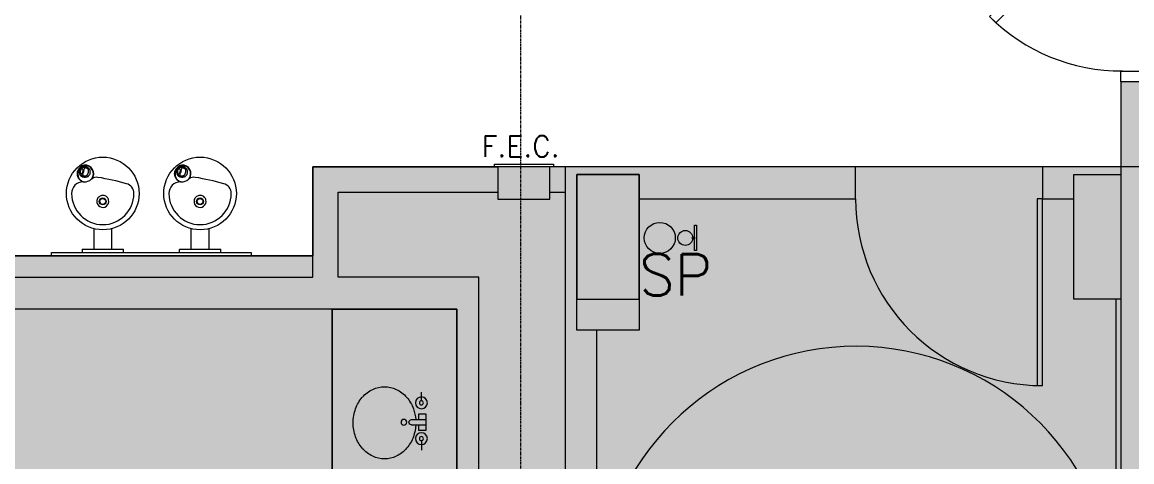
# Model space of a CAD drawing. Header units: inches. Extents: x 29752 to 31446, y 4278 to 5722.
# Drawn here: x 30460.2 to 30674.1, y 4976.4 to 5061.1 of the extents above; entities that cross this region are included whole.
import ezdxf

# ---------------------------------------------------------------- set-up
doc = ezdxf.new("R2010")
doc.units = ezdxf.units.IN
doc.header["$MEASUREMENT"] = 0
doc.linetypes.add('Grid Line 1_2_', pattern=[0.875, 0.5, -0.125, 0.125, -0.125])
doc.linetypes.add('IMPORT-HIDDEN2 _3_', pattern=[0])
for name, color, linetype, lineweight in [('1900 Duke Street_2nd Flr_LINKED_dwg', 8, 'Continuous', 9), ('A-DETL-GENF', 92, 'Continuous', 9), ('A-DETL-THIN', 151, 'Continuous', 9), ('A-DOOR', 31, 'Continuous', 13), ('A-DOOR-FRAM', 31, 'Continuous', 20), ('A-WALL-PATT', 111, 'Continuous', 13), ('AD-MILLWORK', 7, 'IMPORT-HIDDEN2 _3_', 9), ('AE-COLUMN', 7, 'Continuous', 9), ('AE-DOORS', 7, 'Continuous', 9), ('AE-FIXTURE', 7, 'Continuous', 9), ('AE-RCP-BULKHEAD', 7, 'Continuous', 9), ('AE-STAIRS', 7, 'Continuous', 9), ('AE-WALLS-PATT', 7, 'Continuous', 9), ('AE-WALLS-TENANT', 7, 'Continuous', 9), ('AN-FIXTURE', 7, 'Continuous', 9), ('AN-MILLWORK', 7, 'Continuous', 9), ('I-WALL', 2, 'Continuous', 13), ('S-GRID', 1, 'Continuous', 9)]:
    doc.layers.add(name, color=color, linetype=linetype, lineweight=lineweight)
doc.styles.add('ROMANS_1', font='romans__.ttf', dxfattribs={"height": 4})
doc.styles.add('romans_2', font='romans__.ttf', dxfattribs={"height": 8})

# ---------------------------------------------------------------- blocks, each defined once
blk = doc.blocks.new('1900 Duke Street_2nd Flr_LINKED_dwg_X-CORE$0$DRMX-6424985-FIRST FLOOR POWER _ SIGNAL')
at = {"layer": 'AE-DOORS', "flags": 128}
blk.add_lwpolyline([(1558.31, 648.31), (1557.31, 648.31), (1557.31, 612.31), (1558.31, 612.31)], close=True, dxfattribs=at)
blk = doc.blocks.new('1900 Duke Street_2nd Flr_LINKED_dwg_X-CORE$0$FEC-6424988-FIRST FLOOR POWER _ SIGNAL')
at = {"layer": 'AE-FIXTURE', "flags": 128}
for points in [[(-5, 0), (5, 0), (5, 6.25), (-5, 6.25)], [(5.68, -0.5), (-5.68, -0.5), (-5.68, 0), (5.68, 0)]]:
    blk.add_lwpolyline(points, close=True, dxfattribs=at)
blk = doc.blocks.new('1900 Duke Street_2nd Flr_LINKED_dwg_P-SINK-RR-6424994-FIRST FLOOR POWER _ SIGNAL')
at = {"layer": 'AN-FIXTURE'}
for p, q in [((-4.13, 2.33), (-5.81, 2.33)), ((-0.5, 4.24), (-0.5, 1.5)), ((0.5, 4.24), (0.5, 1.5)), ((3.54, 2.33), (5.41, 2.33))]:
    blk.add_line(p, q, dxfattribs=at)
at = {"layer": 'AN-FIXTURE', "flags": 128}
blk.add_lwpolyline([(-0.5, 2.8), (-1.59, 2.8), (-1.59, 1.5), (1.59, 1.5), (1.59, 2.8), (0.5, 2.8)], dxfattribs=at)
at = {"layer": 'AN-FIXTURE'}
for centre, radius in [((0, 5.71), 0.55), ((-3.74, 2.33), 1.14), ((-3.74, 2.33), 0.394), ((3.15, 2.33), 1.14), ((3.15, 2.33), 0.394)]:
    blk.add_circle(centre, radius, dxfattribs=at)
for centre, radius, start, end in [((-0.24, 8.46), 6.97, 109.7946, 130.9878), ((0.1, 7.51), 7.98, 90, 109.7946), ((0.1, 7.51), 7.98, 70.2054, 90), ((0.44, 8.46), 6.97, 49.0122, 70.2054), ((-0.76, 9.06), 6.17, 130.9878, 154.5127), ((0.97, 9.06), 6.17, 25.4873, 49.0122), ((-1.58, 9.45), 5.27, 154.5127, 180), ((1.78, 9.45), 5.27, 360, 25.4873), ((-1.58, 9.45), 5.27, 180, 205.4873), ((1.78, 9.45), 5.27, 334.5127, 0), ((-0.76, 9.84), 6.17, 205.4873, 229.0122), ((0.97, 9.84), 6.17, 310.9878, 334.5127), ((-0.24, 10.44), 6.97, 229.0122, 250.2054), ((0, 4.24), 0.5, 360, 180), ((0.44, 10.44), 6.97, 289.7946, 310.9878), ((0.1, 11.39), 7.98, 250.2054, 265.6641), ((0.17, 11.15), 7.73, 272.4449, 289.9242)]:
    blk.add_arc(centre, radius, start, end, dxfattribs=at)
blk = doc.blocks.new('1900 Duke Street_2nd Flr_LINKED_dwg_P-WATERCOOLER-ROUND-DBL-6424996-FIRST FLOOR POWER _ SIGNAL')
at = {"layer": 'AN-FIXTURE'}
for p, q in [((-12.94, 17.46), (-12.91, 17.47)), ((-12.9, 17.39), (-12.92, 17.38)), ((5.81, 17.46), (5.84, 17.47)), ((5.85, 17.39), (5.83, 17.38)), ((-14.19, 16.4), (-14.18, 16.43)), ((-14.11, 16.39), (-14.12, 16.37)), ((-13.71, 16.35), (-13.7, 16.4)), ((-13.63, 15.75), (-13.66, 15.82)), ((-13.53, 16.71), (-13.46, 16.78)), ((-13.17, 15.31), (-13.17, 15.31)), ((-12.73, 17.05), (-12.76, 17.04)), ((-12.72, 17.04), (-12.72, 17.04)), ((-12.08, 16.78), (-12.05, 16.76)), ((4.56, 16.4), (4.57, 16.43)), ((4.64, 16.39), (4.63, 16.37)), ((5.04, 16.35), (5.05, 16.4)), ((5.12, 15.75), (5.09, 15.82)), ((5.22, 16.71), (5.29, 16.78)), ((5.58, 15.31), (5.58, 15.31)), ((6.02, 17.05), (5.99, 17.04)), ((6.03, 17.04), (6.03, 17.04)), ((6.67, 16.78), (6.7, 16.76)), ((-11.13, 5.22), (-11.13, 1.25)), ((-7.63, 1.25), (-7.63, 5.22)), ((7.62, 5.22), (7.62, 1.25)), ((11.12, 1.25), (11.12, 5.22)), ((-13.38, 1.2), (-13.38, 0.63)), ((-13.32, 1.25), (-5.43, 1.25)), ((-5.38, 0.63), (-5.38, 1.2)), ((5.37, 1.2), (5.37, 0.63)), ((5.43, 1.25), (13.32, 1.25)), ((13.37, 0.63), (13.37, 1.2))]:
    blk.add_line(p, q, dxfattribs=at)
at = {"layer": 'AN-FIXTURE', "flags": 128}
for points in [[(-13.61, 15.74), (-13.54, 15.79), (-13.54, 15.79)], [(-13.26, 16.66), (-13.3, 16.71), (-13.35, 16.77), (-13.4, 16.8)], [(-13.26, 16.06), (-13.31, 15.99), (-13.31, 15.98), (-13.33, 15.96)], [(-13.16, 16.43), (-13.16, 16.43), (-13.17, 16.47), (-13.18, 16.5)], [(-12.93, 15.33), (-12.93, 15.33), (-13.09, 15.34)], [(-12.83, 15.25), (-12.74, 15.24), (-12.67, 15.24), (-12.56, 15.23)], [(-12.51, 15.23), (-12.65, 15.24), (-12.77, 15.25), (-12.78, 15.25), (-12.79, 15.25)], [(-12.66, 16.97), (-12.52, 16.91), (-12.52, 16.91)], [(-12.66, 15.35), (-12.66, 15.35), (-12.66, 15.35)], [(-12.14, 16.81), (-12.25, 16.86), (-12.39, 16.92), (-12.34, 16.9), (-12.36, 16.9)], [(-12.34, 16.9), (-12.34, 16.89), (-12.22, 16.84), (-12.1, 16.79), (-12.14, 16.81)], [(5.14, 15.74), (5.21, 15.79), (5.21, 15.79)], [(5.49, 16.66), (5.45, 16.71), (5.4, 16.77), (5.35, 16.8)], [(5.49, 16.06), (5.44, 15.99), (5.44, 15.98), (5.42, 15.96)], [(5.59, 16.43), (5.59, 16.43), (5.58, 16.47), (5.57, 16.5)], [(5.82, 15.33), (5.82, 15.33), (5.66, 15.34)], [(5.92, 15.25), (6.01, 15.24), (6.08, 15.24), (6.19, 15.23)], [(6.24, 15.23), (6.1, 15.24), (5.98, 15.25), (5.97, 15.25), (5.96, 15.25)], [(6.09, 16.97), (6.23, 16.91), (6.23, 16.91)], [(6.09, 15.35), (6.09, 15.35), (6.09, 15.35)], [(6.61, 16.81), (6.5, 16.86), (6.36, 16.92), (6.41, 16.9), (6.39, 16.9)], [(6.41, 16.9), (6.41, 16.89), (6.53, 16.84), (6.65, 16.79), (6.61, 16.81)]]:
    blk.add_lwpolyline(points, dxfattribs=at)
blk.add_lwpolyline([(19.25, 0), (-19.25, 0), (-19.25, 0.63), (19.25, 0.63)], close=True, dxfattribs=at)
at = {"layer": 'AN-FIXTURE'}
for centre, radius in [((-9.38, 12), 7), ((9.37, 12), 7), ((-9.38, 10.47), 0.671), ((-9.38, 10.47), 0.563), ((9.37, 10.47), 0.671), ((9.37, 10.47), 0.563)]:
    blk.add_circle(centre, radius, dxfattribs=at)
for centre, radius, start, end in [((-12.39, 15.53), 2.01, 106.0778, 153.5139), ((-12.25, 15.38), 2.11, 108.3939, 151.524), ((-12.89, 16.17), 1.01, 92.2889, 169.7032), ((-12.93, 17.21), 0.024, 269.7411, 277.1973), ((-12.88, 16.16), 1.03, 36.3069, 92.7302), ((-12.77, 15.83), 1.64, 323.5618, 95.0513), ((-12.77, 15.81), 1.58, 323.9376, 94.9556), ((6.36, 15.53), 2.01, 106.0778, 153.5139), ((6.5, 15.38), 2.11, 108.3939, 151.524), ((5.86, 16.17), 1.01, 92.2889, 169.7032), ((5.82, 17.21), 0.024, 269.7411, 277.1973), ((5.87, 16.16), 1.03, 36.3069, 92.7302), ((5.98, 15.83), 1.64, 323.5618, 95.0513), ((5.98, 15.81), 1.58, 323.9376, 94.9556), ((-12.88, 16.16), 1.03, 169.2554, 295.5702), ((-12.88, 16.16), 0.854, 167.0571, 190.9894), ((-12.88, 16.16), 0.857, 190.9845, 203.3506), ((-12.88, 16.16), 0.855, 139.5551, 163.4792), ((-12.88, 16.15), 0.855, 208.3409, 233.5032), ((-14.4, 17.05), 1.52, 304.6876, 314.6189), ((-12.88, 16.16), 0.856, 112.4462, 133.5488), ((-12.88, 16.16), 0.857, 233.5284, 246.7753), ((-13.35, 15.51), 0.0589, 233.7146, 258.3573), ((-13.72, 16.34), 0.565, 16.9215, 35.0828), ((-13.72, 16.38), 0.558, 325.0646, 5.4732), ((-13.12, 15.82), 0.139, 127.1882, 185.7949), ((-11.53, 15.76), 1.73, 178.46, 194.6528), ((-12.88, 16.16), 0.857, 83.8949, 112.4186), ((-13.57, 16.34), 0.545, 311.6172, 14.7683), ((-12.71, 17.16), 1.92, 255.8667, 266.1716), ((-12.71, 16.56), 0.337, 165.2317, 194.7683), ((-11.5, 15.83), 1.74, 135.8705, 151.825), ((-12.69, 16.71), 0.289, 116.6682, 117.2477), ((-13.27, 15.06), 2.06, 64.7767, 74.3997), ((-13.02, 15.51), 1.54, 69.4564, 74.9461), ((-13.02, 15.51), 1.54, 64.6565, 69.4564), ((-10.58, 13.63), 1.5, 80.2344, 125.3799), ((-20.3, -42.87), 58.83, 74.737, 80.2344), ((5.87, 16.16), 1.03, 169.2554, 295.5702), ((5.87, 16.16), 0.854, 167.0571, 190.9894), ((5.87, 16.16), 0.857, 190.9845, 203.3506), ((5.87, 16.16), 0.855, 139.5551, 163.4792), ((5.87, 16.15), 0.855, 208.3409, 233.5032), ((4.35, 17.05), 1.52, 304.6876, 314.6189), ((5.87, 16.16), 0.856, 112.4462, 133.5488), ((5.87, 16.16), 0.857, 233.5284, 246.7753), ((5.4, 15.51), 0.0589, 233.7146, 258.3573), ((5.03, 16.34), 0.565, 16.9215, 35.0828), ((5.03, 16.38), 0.558, 325.0646, 5.4732), ((5.63, 15.82), 0.139, 127.1882, 185.7949), ((7.22, 15.76), 1.73, 178.46, 194.6528), ((5.87, 16.16), 0.857, 83.8949, 112.4186), ((5.18, 16.34), 0.545, 311.6172, 14.7683), ((6.04, 17.16), 1.92, 255.8667, 266.1716), ((6.04, 16.56), 0.337, 165.2317, 194.7683), ((7.25, 15.83), 1.74, 135.8705, 151.825), ((6.06, 16.71), 0.289, 116.6682, 117.2477), ((5.48, 15.06), 2.06, 64.7767, 74.3997), ((5.73, 15.51), 1.54, 69.4564, 74.9461), ((5.73, 15.51), 1.54, 64.6565, 69.4564), ((8.17, 13.63), 1.5, 80.2344, 125.3799), ((-1.55, -42.87), 58.83, 74.737, 80.2344), ((-13.13, 12), 2.25, 91.2948, 180), ((-12.96, 14.58), 0.34, 244.0026, 264.8983), ((-12.88, 16.16), 1.91, 266.5577, 312.285), ((-11.9, 15.08), 0.464, 312.8677, 334.1916), ((-5.33, 12), 1.96, 360, 74.737), ((5.62, 12), 2.25, 91.2948, 180), ((5.79, 14.58), 0.34, 244.0026, 264.8983), ((5.87, 16.16), 1.91, 266.5577, 312.285), ((6.85, 15.08), 0.464, 312.8677, 334.1916), ((13.42, 12), 1.96, 360, 74.737), ((-9.38, 12), 6, 180, 360), ((-9.38, 10.47), 1.16, 172.1436, 14.079), ((-9.38, 10.47), 1.16, 132.8325, 172.1436), ((-9.38, 10.47), 1.16, 116.4699, 132.8325), ((-9.38, 10.47), 1.16, 101.8715, 116.4699), ((-9.38, 10.47), 1.16, 90, 101.8715), ((-9.37, 10.47), 1.16, 41.3846, 90.0414), ((-9.38, 10.47), 1.16, 14.079, 41.4042), ((9.37, 12), 6, 180, 360), ((9.37, 10.47), 1.16, 172.1436, 14.079), ((9.37, 10.47), 1.16, 132.8325, 172.1436), ((9.37, 10.47), 1.16, 116.4699, 132.8325), ((9.37, 10.47), 1.16, 101.8715, 116.4699), ((9.37, 10.47), 1.16, 90, 101.8715), ((9.38, 10.47), 1.16, 41.3846, 90.0414), ((9.37, 10.47), 1.16, 14.079, 41.4042), ((-13.32, 1.2), 0.0515, 90, 180), ((-5.43, 1.2), 0.0515, 0, 90), ((5.43, 1.2), 0.0515, 90, 180), ((13.32, 1.2), 0.0515, 0, 90)]:
    blk.add_arc(centre, radius, start, end, dxfattribs=at)
for centre in [(-12.69, 16.13), (6.06, 16.13)]:
    blk.add_ellipse(centre, major_axis=(-1.02, 0.21), ratio=0.821074, start_param=6.207806, end_param=6.269799, dxfattribs=at)
for points, degree in [([(-12.92, 17.18), (-12.92, 17.18), (-12.93, 17.18)], 2), ([(5.83, 17.18), (5.83, 17.18), (5.82, 17.18)], 2), ([(-13.89, 16.35), (-13.89, 16.35), (-13.88, 16.35)], 2), ([(-13.21, 15.33), (-13.21, 15.32), (-13.2, 15.32), (-13.18, 15.31)], 3), ([(-12.05, 16.76), (-12.06, 16.77), (-12.08, 16.78), (-12.1, 16.79)], 3), ([(4.86, 16.35), (4.86, 16.35), (4.87, 16.35)], 2), ([(5.54, 15.33), (5.54, 15.32), (5.55, 15.32), (5.57, 15.31)], 3), ([(6.7, 16.76), (6.69, 16.77), (6.67, 16.78), (6.65, 16.79)], 3)]:
    blk.add_open_spline(points, degree=degree, dxfattribs=at)
for points, knots in [([(-13.18, 14.25), (-13.28, 14.27), (-13.39, 14.31), (-13.54, 14.4), (-13.58, 14.43), (-13.67, 14.49), (-13.72, 14.53), (-13.84, 14.64), (-13.91, 14.72), (-14.03, 14.91), (-14.08, 15), (-14.17, 15.2), (-14.21, 15.31), (-14.26, 15.52), (-14.27, 15.63), (-14.28, 15.85), (-14.28, 15.96), (-14.25, 16.18), (-14.23, 16.29), (-14.19, 16.4)], [0, 0, 0, 0, 0.125, 0.125, 0.1875, 0.1875, 0.25, 0.25, 0.375, 0.375, 0.5, 0.5, 0.625, 0.625, 0.75, 0.75, 0.875, 0.875, 1, 1, 1, 1]), ([(-14.12, 16.37), (-14.15, 16.27), (-14.18, 16.16), (-14.21, 15.95), (-14.21, 15.84), (-14.2, 15.62), (-14.18, 15.51), (-14.13, 15.3), (-14.1, 15.2), (-14.01, 15), (-13.96, 14.9), (-13.84, 14.73), (-13.77, 14.64), (-13.65, 14.53), (-13.61, 14.5), (-13.52, 14.44), (-13.47, 14.41), (-13.32, 14.33), (-13.22, 14.3), (-13.11, 14.28)], [0, 0, 0, 0, 0.125, 0.125, 0.25, 0.25, 0.375, 0.375, 0.5, 0.5, 0.625, 0.625, 0.75, 0.75, 0.8125, 0.8125, 0.875, 0.875, 1, 1, 1, 1]), ([(-13.88, 16.35), (-13.88, 16.35), (-13.88, 16.35), (-13.88, 16.35), (-13.88, 16.35), (-13.88, 16.35), (-13.88, 16.35), (-13.88, 16.35), (-13.88, 16.35), (-13.88, 16.35), (-13.88, 16.35), (-13.88, 16.35), (-13.88, 16.35), (-13.88, 16.35), (-13.88, 16.35), (-13.88, 16.35), (-13.88, 16.35), (-13.88, 16.35), (-13.88, 16.35), (-13.88, 16.35), (-13.88, 16.35), (-13.88, 16.35), (-13.88, 16.35), (-13.88, 16.35), (-13.88, 16.35)], [0, 0, 0, 0, 0.000553, 0.000553, 0.000553, 0.001263, 0.001263, 0.001263, 0.00253, 0.00253, 0.00253, 0.006782, 0.006782, 0.006782, 0.026933, 0.026933, 0.026933, 0.106955, 0.106955, 0.106955, 0.426593, 0.426593, 0.426593, 1, 1, 1, 1]), ([(-13.63, 15.75), (-13.63, 15.75), (-13.63, 15.74), (-13.62, 15.74), (-13.62, 15.74), (-13.61, 15.74), (-13.61, 15.75), (-13.59, 15.73)], [0, 0, 0, 0, 0.25, 0.25, 0.5, 0.5, 1, 1, 1, 1]), ([(-13.4, 16.8), (-13.41, 16.8), (-13.42, 16.8), (-13.44, 16.8), (-13.45, 16.79), (-13.46, 16.78)], [0, 0, 0, 0, 0.5, 0.5, 1, 1, 1, 1]), ([(-13.36, 15.46), (-13.35, 15.45), (-13.32, 15.43), (-13.28, 15.4), (-13.25, 15.38), (-13.22, 15.37), (-13.21, 15.37)], [0, 0, 0, 0, 0.0757298, 0.157475, 0.2452373, 0.2933848, 0.2933848, 0.2933848, 0.2933848]), ([(-13.09, 15.34), (-13.09, 15.34), (-13.1, 15.34), (-13.11, 15.34), (-13.11, 15.34), (-13.12, 15.34), (-13.13, 15.34), (-13.15, 15.34), (-13.17, 15.34), (-13.18, 15.34), (-13.2, 15.34), (-13.2, 15.34), (-13.21, 15.34), (-13.21, 15.34)], [0, 0, 0, 0, 0.026427, 0.0528542, 0.0792814, 0.1057088, 0.1321362, 0.2171237, 0.3021129, 0.4045725, 0.5070322, 0.6096498, 0.6412579, 0.6412579, 0.6412579, 0.6412579]), ([(-13.21, 15.34), (-13.21, 15.34), (-13.21, 15.33), (-13.21, 15.33), (-13.21, 15.33)], [0.6412579, 0.6412579, 0.6412579, 0.6412579, 0.7122672, 0.7829081, 0.7829081, 0.7829081, 0.7829081]), ([(-12.66, 15.35), (-12.69, 15.34), (-12.76, 15.33), (-12.85, 15.32), (-12.9, 15.32), (-12.93, 15.33)], [0, 0, 0, 0, 0.328714, 0.67548, 1, 1, 1, 1]), ([(-12.76, 17.04), (-12.76, 17.04), (-12.76, 17.04), (-12.76, 17.03), (-12.76, 17.03)], [0.2500143, 0.2500143, 0.2500143, 0.2500143, 0.3089163, 0.3551032, 0.3551032, 0.3551032, 0.3551032]), ([(-12.76, 17.03), (-12.76, 17.03), (-12.76, 17.03), (-12.75, 17.02), (-12.74, 17.01), (-12.72, 17), (-12.7, 16.99), (-12.69, 16.99), (-12.67, 16.98), (-12.66, 16.98), (-12.66, 16.97)], [0.3551032, 0.3551032, 0.3551032, 0.3551032, 0.4145975, 0.5202794, 0.6305843, 0.7408885, 0.8256243, 0.910358, 0.9551791, 1, 1, 1, 1]), ([(-12.72, 17.04), (-12.71, 17.04), (-12.69, 17.03), (-12.66, 17.02), (-12.64, 17.01), (-12.62, 17), (-12.62, 17)], [0, 0, 0, 0, 0.208484, 0.574602, 0.94072, 1, 1, 1, 1]), ([(-12.23, 15.99), (-12.23, 15.99), (-12.23, 15.98), (-12.23, 15.98), (-12.23, 15.98), (-12.23, 15.98), (-12.23, 15.97), (-12.23, 15.97), (-12.23, 15.97), (-12.23, 15.96), (-12.24, 15.96), (-12.24, 15.95), (-12.24, 15.95), (-12.24, 15.94), (-12.24, 15.94), (-12.24, 15.93), (-12.25, 15.92), (-12.25, 15.92), (-12.25, 15.91), (-12.25, 15.9), (-12.26, 15.89), (-12.26, 15.88), (-12.26, 15.87), (-12.27, 15.85), (-12.27, 15.84), (-12.28, 15.82), (-12.29, 15.81), (-12.29, 15.79), (-12.3, 15.77), (-12.31, 15.75), (-12.32, 15.73), (-12.33, 15.71), (-12.34, 15.68), (-12.35, 15.66), (-12.37, 15.63), (-12.39, 15.6), (-12.41, 15.57), (-12.43, 15.53), (-12.46, 15.5), (-12.48, 15.47), (-12.51, 15.44), (-12.54, 15.41), (-12.57, 15.39), (-12.59, 15.38), (-12.61, 15.37), (-12.63, 15.36), (-12.65, 15.35), (-12.66, 15.35), (-12.66, 15.35)], [0, 0, 0, 0, 0.001169, 0.004149, 0.00718, 0.010284, 0.013467, 0.016783, 0.02036, 0.024325, 0.028731, 0.033582, 0.0389, 0.044731, 0.051123, 0.058125, 0.06577, 0.074086, 0.083145, 0.093045, 0.103897, 0.115798, 0.12879, 0.142915, 0.15827, 0.175004, 0.193237, 0.213083, 0.234681, 0.25828, 0.283612, 0.310864, 0.340624, 0.373472, 0.409908, 0.450021, 0.494296, 0.543166, 0.597593, 0.654931, 0.712459, 0.768356, 0.820454, 0.86674, 0.907709, 0.944259, 0.977305, 1, 1, 1, 1]), ([(-12.52, 16.91), (-12.49, 16.9), (-12.44, 16.87), (-12.37, 16.82), (-12.32, 16.78), (-12.3, 16.75)], [0, 0, 0, 0, 0.326337, 0.672224, 1, 1, 1, 1]), ([(-12.51, 15.23), (-12.49, 15.22), (-12.46, 15.22), (-12.42, 15.23), (-12.37, 15.24), (-12.32, 15.25), (-12.27, 15.27), (-12.19, 15.31), (-12.1, 15.38), (-11.98, 15.51), (-11.87, 15.69), (-11.8, 15.93), (-11.77, 16.16), (-11.79, 16.35), (-11.83, 16.49), (-11.88, 16.58), (-11.92, 16.65), (-11.97, 16.7), (-12.01, 16.73), (-12.04, 16.75), (-12.05, 16.76)], [0, 0, 0, 0, 0.0246354, 0.0492773, 0.0739112, 0.0985445, 0.1338218, 0.1690973, 0.2300507, 0.3105693, 0.4101765, 0.526445, 0.6291279, 0.7228716, 0.7903183, 0.8448043, 0.8773793, 0.9099558, 0.9549754, 0.9666441, 0.9666441, 0.9666441, 0.9666441]), ([(-12.29, 16.75), (-12.29, 16.75), (-12.28, 16.74), (-12.27, 16.73), (-12.26, 16.71), (-12.25, 16.7), (-12.23, 16.67), (-12.22, 16.64), (-12.21, 16.61), (-12.2, 16.57), (-12.19, 16.53), (-12.18, 16.48), (-12.18, 16.44), (-12.18, 16.4), (-12.18, 16.37), (-12.18, 16.33), (-12.18, 16.3), (-12.18, 16.28), (-12.18, 16.25), (-12.18, 16.23), (-12.19, 16.2), (-12.19, 16.18), (-12.19, 16.17), (-12.19, 16.15), (-12.2, 16.13), (-12.2, 16.12), (-12.2, 16.11), (-12.2, 16.09), (-12.21, 16.08), (-12.21, 16.07), (-12.21, 16.06), (-12.21, 16.05), (-12.21, 16.05), (-12.22, 16.04), (-12.22, 16.03), (-12.22, 16.03), (-12.22, 16.02), (-12.22, 16.02), (-12.22, 16.01), (-12.22, 16.01), (-12.22, 16), (-12.22, 16), (-12.23, 16), (-12.23, 15.99), (-12.23, 15.99), (-12.23, 15.99), (-12.23, 15.99), (-12.23, 15.99)], [0, 0, 0, 0, 0.021819, 0.054227, 0.090202, 0.130204, 0.174678, 0.223991, 0.278116, 0.335975, 0.396102, 0.454982, 0.506619, 0.552645, 0.593842, 0.630917, 0.664102, 0.694023, 0.721353, 0.746763, 0.770284, 0.791785, 0.811522, 0.829634, 0.846241, 0.861466, 0.875438, 0.888255, 0.899998, 0.91075, 0.9206, 0.929633, 0.937925, 0.945524, 0.952459, 0.958776, 0.96453, 0.969769, 0.974531, 0.978828, 0.982691, 0.986231, 0.989585, 0.992823, 0.995957, 0.999013, 1, 1, 1, 1]), ([(-12.08, 16.78), (-12.1, 16.79), (-12.12, 16.8), (-12.13, 16.81), (-12.14, 16.81)], [0.96609662, 0.96609662, 0.96609662, 0.96609662, 0.99065937, 1, 1, 1, 1]), ([(5.57, 14.25), (5.47, 14.27), (5.36, 14.31), (5.21, 14.4), (5.17, 14.43), (5.08, 14.49), (5.03, 14.53), (4.91, 14.64), (4.84, 14.72), (4.72, 14.91), (4.67, 15), (4.58, 15.2), (4.54, 15.31), (4.49, 15.52), (4.48, 15.63), (4.47, 15.85), (4.47, 15.96), (4.5, 16.18), (4.52, 16.29), (4.56, 16.4)], [0, 0, 0, 0, 0.125, 0.125, 0.1875, 0.1875, 0.25, 0.25, 0.375, 0.375, 0.5, 0.5, 0.625, 0.625, 0.75, 0.75, 0.875, 0.875, 1, 1, 1, 1]), ([(4.63, 16.37), (4.6, 16.27), (4.57, 16.16), (4.54, 15.95), (4.54, 15.84), (4.55, 15.62), (4.57, 15.51), (4.62, 15.3), (4.65, 15.2), (4.74, 15), (4.79, 14.9), (4.91, 14.73), (4.98, 14.64), (5.1, 14.53), (5.14, 14.5), (5.23, 14.44), (5.28, 14.41), (5.43, 14.33), (5.53, 14.3), (5.64, 14.28)], [0, 0, 0, 0, 0.125, 0.125, 0.25, 0.25, 0.375, 0.375, 0.5, 0.5, 0.625, 0.625, 0.75, 0.75, 0.8125, 0.8125, 0.875, 0.875, 1, 1, 1, 1]), ([(4.87, 16.35), (4.87, 16.35), (4.87, 16.35), (4.87, 16.35), (4.87, 16.35), (4.87, 16.35), (4.87, 16.35), (4.87, 16.35), (4.87, 16.35), (4.87, 16.35), (4.87, 16.35), (4.87, 16.35), (4.87, 16.35), (4.87, 16.35), (4.87, 16.35), (4.87, 16.35), (4.87, 16.35), (4.87, 16.35), (4.87, 16.35), (4.87, 16.35), (4.87, 16.35), (4.87, 16.35), (4.87, 16.35), (4.87, 16.35), (4.87, 16.35)], [0, 0, 0, 0, 0.000553, 0.000553, 0.000553, 0.001263, 0.001263, 0.001263, 0.00253, 0.00253, 0.00253, 0.006782, 0.006782, 0.006782, 0.026933, 0.026933, 0.026933, 0.106955, 0.106955, 0.106955, 0.426593, 0.426593, 0.426593, 1, 1, 1, 1]), ([(5.12, 15.75), (5.12, 15.75), (5.12, 15.74), (5.13, 15.74), (5.13, 15.74), (5.14, 15.74), (5.14, 15.75), (5.16, 15.73)], [0, 0, 0, 0, 0.25, 0.25, 0.5, 0.5, 1, 1, 1, 1]), ([(5.35, 16.8), (5.34, 16.8), (5.33, 16.8), (5.31, 16.8), (5.3, 16.79), (5.29, 16.78)], [0, 0, 0, 0, 0.5, 0.5, 1, 1, 1, 1]), ([(5.39, 15.46), (5.4, 15.45), (5.43, 15.43), (5.47, 15.4), (5.5, 15.38), (5.53, 15.37), (5.54, 15.37)], [0, 0, 0, 0, 0.0757298, 0.157475, 0.2452373, 0.2933848, 0.2933848, 0.2933848, 0.2933848]), ([(5.66, 15.34), (5.66, 15.34), (5.65, 15.34), (5.64, 15.34), (5.64, 15.34), (5.63, 15.34), (5.62, 15.34), (5.6, 15.34), (5.58, 15.34), (5.57, 15.34), (5.55, 15.34), (5.55, 15.34), (5.54, 15.34), (5.54, 15.34)], [0, 0, 0, 0, 0.026427, 0.0528542, 0.0792814, 0.1057088, 0.1321362, 0.2171237, 0.3021129, 0.4045725, 0.5070322, 0.6096498, 0.6412579, 0.6412579, 0.6412579, 0.6412579]), ([(5.54, 15.34), (5.54, 15.34), (5.54, 15.33), (5.54, 15.33), (5.54, 15.33)], [0.6412579, 0.6412579, 0.6412579, 0.6412579, 0.7122672, 0.7829081, 0.7829081, 0.7829081, 0.7829081]), ([(6.09, 15.35), (6.06, 15.34), (5.99, 15.33), (5.9, 15.32), (5.85, 15.32), (5.82, 15.33)], [0, 0, 0, 0, 0.328714, 0.67548, 1, 1, 1, 1]), ([(5.99, 17.04), (5.99, 17.04), (5.99, 17.04), (5.99, 17.03), (5.99, 17.03)], [0.2500143, 0.2500143, 0.2500143, 0.2500143, 0.3089163, 0.3551032, 0.3551032, 0.3551032, 0.3551032]), ([(5.99, 17.03), (5.99, 17.03), (5.99, 17.03), (6, 17.02), (6.01, 17.01), (6.03, 17), (6.05, 16.99), (6.06, 16.99), (6.08, 16.98), (6.09, 16.98), (6.09, 16.97)], [0.3551032, 0.3551032, 0.3551032, 0.3551032, 0.4145975, 0.5202794, 0.6305843, 0.7408885, 0.8256243, 0.910358, 0.9551791, 1, 1, 1, 1]), ([(6.03, 17.04), (6.04, 17.04), (6.06, 17.03), (6.09, 17.02), (6.11, 17.01), (6.13, 17), (6.13, 17)], [0, 0, 0, 0, 0.208484, 0.574602, 0.94072, 1, 1, 1, 1]), ([(6.52, 15.99), (6.52, 15.99), (6.52, 15.98), (6.52, 15.98), (6.52, 15.98), (6.52, 15.98), (6.52, 15.97), (6.52, 15.97), (6.52, 15.97), (6.52, 15.96), (6.51, 15.96), (6.51, 15.95), (6.51, 15.95), (6.51, 15.94), (6.51, 15.94), (6.51, 15.93), (6.5, 15.92), (6.5, 15.92), (6.5, 15.91), (6.5, 15.9), (6.49, 15.89), (6.49, 15.88), (6.49, 15.87), (6.48, 15.85), (6.48, 15.84), (6.47, 15.82), (6.46, 15.81), (6.46, 15.79), (6.45, 15.77), (6.44, 15.75), (6.43, 15.73), (6.42, 15.71), (6.41, 15.68), (6.4, 15.66), (6.38, 15.63), (6.36, 15.6), (6.34, 15.57), (6.32, 15.53), (6.29, 15.5), (6.27, 15.47), (6.24, 15.44), (6.21, 15.41), (6.18, 15.39), (6.16, 15.38), (6.14, 15.37), (6.12, 15.36), (6.1, 15.35), (6.09, 15.35), (6.09, 15.35)], [0, 0, 0, 0, 0.001169, 0.004149, 0.00718, 0.010284, 0.013467, 0.016783, 0.02036, 0.024325, 0.028731, 0.033582, 0.0389, 0.044731, 0.051123, 0.058125, 0.06577, 0.074086, 0.083145, 0.093045, 0.103897, 0.115798, 0.12879, 0.142915, 0.15827, 0.175004, 0.193237, 0.213083, 0.234681, 0.25828, 0.283612, 0.310864, 0.340624, 0.373472, 0.409908, 0.450021, 0.494296, 0.543166, 0.597593, 0.654931, 0.712459, 0.768356, 0.820454, 0.86674, 0.907709, 0.944259, 0.977305, 1, 1, 1, 1]), ([(6.23, 16.91), (6.26, 16.9), (6.31, 16.87), (6.38, 16.82), (6.43, 16.78), (6.45, 16.75)], [0, 0, 0, 0, 0.326337, 0.672224, 1, 1, 1, 1]), ([(6.24, 15.23), (6.26, 15.22), (6.29, 15.22), (6.33, 15.23), (6.38, 15.24), (6.43, 15.25), (6.48, 15.27), (6.56, 15.31), (6.65, 15.38), (6.77, 15.51), (6.88, 15.69), (6.95, 15.93), (6.98, 16.16), (6.96, 16.35), (6.92, 16.49), (6.87, 16.58), (6.83, 16.65), (6.78, 16.7), (6.74, 16.73), (6.71, 16.75), (6.7, 16.76)], [0, 0, 0, 0, 0.0246354, 0.0492773, 0.0739112, 0.0985445, 0.1338218, 0.1690973, 0.2300507, 0.3105693, 0.4101765, 0.526445, 0.6291279, 0.7228716, 0.7903183, 0.8448043, 0.8773793, 0.9099558, 0.9549754, 0.9666441, 0.9666441, 0.9666441, 0.9666441]), ([(6.46, 16.75), (6.46, 16.75), (6.47, 16.74), (6.48, 16.73), (6.49, 16.71), (6.5, 16.7), (6.52, 16.67), (6.53, 16.64), (6.54, 16.61), (6.55, 16.57), (6.56, 16.53), (6.57, 16.48), (6.57, 16.44), (6.57, 16.4), (6.57, 16.37), (6.57, 16.33), (6.57, 16.3), (6.57, 16.28), (6.57, 16.25), (6.57, 16.23), (6.56, 16.2), (6.56, 16.18), (6.56, 16.17), (6.56, 16.15), (6.55, 16.13), (6.55, 16.12), (6.55, 16.11), (6.55, 16.09), (6.54, 16.08), (6.54, 16.07), (6.54, 16.06), (6.54, 16.05), (6.54, 16.05), (6.53, 16.04), (6.53, 16.03), (6.53, 16.03), (6.53, 16.02), (6.53, 16.02), (6.53, 16.01), (6.53, 16.01), (6.53, 16), (6.53, 16), (6.52, 16), (6.52, 15.99), (6.52, 15.99), (6.52, 15.99), (6.52, 15.99), (6.52, 15.99)], [0, 0, 0, 0, 0.021819, 0.054227, 0.090202, 0.130204, 0.174678, 0.223991, 0.278116, 0.335975, 0.396102, 0.454982, 0.506619, 0.552645, 0.593842, 0.630917, 0.664102, 0.694023, 0.721353, 0.746763, 0.770284, 0.791785, 0.811522, 0.829634, 0.846241, 0.861466, 0.875438, 0.888255, 0.899998, 0.91075, 0.9206, 0.929633, 0.937925, 0.945524, 0.952459, 0.958776, 0.96453, 0.969769, 0.974531, 0.978828, 0.982691, 0.986231, 0.989585, 0.992823, 0.995957, 0.999013, 1, 1, 1, 1]), ([(6.67, 16.78), (6.65, 16.79), (6.63, 16.8), (6.62, 16.81), (6.61, 16.81)], [0.96609662, 0.96609662, 0.96609662, 0.96609662, 0.99065937, 1, 1, 1, 1]), ([(-13.18, 14.25), (-13.16, 14.25), (-13.14, 14.25), (-13.11, 14.25), (-13.11, 14.26), (-13.1, 14.26), (-13.09, 14.26), (-13.09, 14.26), (-13.09, 14.27), (-13.09, 14.27), (-13.09, 14.27), (-13.1, 14.27), (-13.1, 14.28), (-13.11, 14.28)], [0, 0, 0, 0, 0.5, 0.5, 0.625, 0.625, 0.75, 0.75, 0.8125, 0.8125, 0.875, 0.875, 1, 1, 1, 1]), ([(-11.49, 14.88), (-11.49, 14.87), (-11.49, 14.86), (-11.5, 14.85), (-11.5, 14.84), (-11.5, 14.84), (-11.5, 14.83), (-11.5, 14.83), (-11.5, 14.83), (-11.49, 14.83), (-11.49, 14.83), (-11.48, 14.83), (-11.48, 14.83), (-11.46, 14.84), (-11.45, 14.85), (-11.45, 14.85)], [0, 0, 0, 0, 0.25, 0.25, 0.375, 0.375, 0.4375, 0.4375, 0.5, 0.5, 0.625, 0.625, 0.75, 0.75, 1, 1, 1, 1]), ([(5.57, 14.25), (5.59, 14.25), (5.61, 14.25), (5.64, 14.25), (5.64, 14.26), (5.65, 14.26), (5.66, 14.26), (5.66, 14.26), (5.66, 14.27), (5.66, 14.27), (5.66, 14.27), (5.65, 14.27), (5.65, 14.28), (5.64, 14.28)], [0, 0, 0, 0, 0.5, 0.5, 0.625, 0.625, 0.75, 0.75, 0.8125, 0.8125, 0.875, 0.875, 1, 1, 1, 1]), ([(7.26, 14.88), (7.26, 14.87), (7.26, 14.86), (7.25, 14.85), (7.25, 14.84), (7.25, 14.84), (7.25, 14.83), (7.25, 14.83), (7.25, 14.83), (7.26, 14.83), (7.26, 14.83), (7.27, 14.83), (7.27, 14.83), (7.29, 14.84), (7.3, 14.85), (7.3, 14.85)], [0, 0, 0, 0, 0.25, 0.25, 0.375, 0.375, 0.4375, 0.4375, 0.5, 0.5, 0.625, 0.625, 0.75, 0.75, 1, 1, 1, 1])]:
    blk.add_open_spline(points, degree=3, knots=knots, dxfattribs=at)
blk = doc.blocks.new('1900 Duke Street_2nd Flr_LINKED_dwg-5565117-FIRST FLOOR POWER _ SIGNAL')
at = {"layer": 'AE-COLUMN'}
for points in [[(1468.56, 628.97), (1480.56, 628.97), (1480.56, 652.97), (1468.56, 652.97), (1468.56, 637.31)], [(1572.46, 628.97), (1573.44, 628.97), (1573.44, 652.97), (1564.38, 652.93), (1564.38, 628.97), (1572.44, 628.97)], [(1468.56, 622.97), (1480.56, 622.97), (1480.56, 628.97), (1468.56, 628.97)]]:
    blk.add_hatch(color=256, dxfattribs=at).paths.add_polyline_path(points, flags=0)
at = {"layer": 'AE-WALLS-PATT'}
h = blk.add_hatch(color=256, dxfattribs=at)
h.paths.add_polyline_path([(1449.69, 414.27), (1449.69, 633.19), (1422.56, 633.19), (1422.56, 649.56), (1466.31, 649.56), (1466.31, 654.44), (1417.69, 654.44), (1417.69, 633.19), (1357.69, 633.19), (1357.69, 654.44), (1321.69, 654.44), (1321.69, 642.44), (1297.94, 642.44), (1297.94, 637.56), (1316.81, 637.56), (1316.81, 627.06), (1445.44, 627.06), (1445.44, 414.27), (1449.67, 414.27)], flags=0)
h.paths.add_polyline_path([(1352.81, 633.19), (1326.56, 633.19), (1326.56, 649.56), (1352.81, 649.56), (1352.81, 633.53)], flags=0)
h = blk.add_hatch(color=256, dxfattribs=at)
h.paths.add_polyline_path([(1466.31, 407.39), (1468.56, 407.39), (1468.56, 409.27), (1466.31, 409.27), (1466.31, 408.97)], flags=0)
h.paths.add_polyline_path([(1466.31, 414.27), (1468.56, 414.27), (1468.56, 432.97), (1472.44, 432.97), (1472.44, 622.97), (1468.56, 622.97), (1468.56, 652.97), (1480.56, 652.97), (1480.56, 648.31), (1522.31, 648.31), (1522.31, 654.44), (1466.31, 654.44), (1466.31, 427.28)], flags=0)
h = blk.add_hatch(color=256, dxfattribs=at)
h.paths.add_polyline_path([(1480.56, 407.39), (1578.56, 407.39), (1578.56, 409.27), (1576.38, 409.27), (1576.38, 408.97), (1564.38, 408.97), (1564.38, 409.27), (1480.56, 409.27), (1480.56, 408.97)], flags=0)
h.paths.add_polyline_path([(1578.44, 414.27), (1578.56, 414.27), (1578.56, 648.81), (1578.44, 648.81), (1578.44, 427.28)], flags=0)
h.paths.add_polyline_path([(1572.44, 432.97), (1573.44, 432.97), (1573.44, 628.97), (1572.46, 628.97), (1572.44, 477.03)], flags=0)
h.paths.add_polyline_path([(1564.38, 648.31), (1564.38, 652.97), (1573.44, 652.97), (1573.44, 654.44), (1558.31, 654.44), (1558.31, 648.31)], flags=0)
h.paths.add_polyline_path([(1578.54, 652.56), (1578.56, 652.56), (1578.56, 654.44), (1578.44, 654.42), (1578.44, 652.56)], flags=0)
blk.add_hatch(color=256, dxfattribs=at).paths.add_polyline_path([(1361.65, 633.19), (1417.69, 633.19), (1417.69, 637.31), (1357.69, 637.31), (1357.69, 633.19)], flags=0)
at = {"layer": 'AD-MILLWORK', "linetype": 'Continuous', "flags": 128}
blk.add_lwpolyline([(1421.44, 522.81), (1445.44, 522.81), (1445.44, 627.06), (1421.44, 627.06)], close=True, dxfattribs=at)
at = {"layer": 'AE-COLUMN'}
blk.add_line((1564.38, 652.97), (1573.44, 652.97), dxfattribs=at)
at = {"layer": 'AE-COLUMN', "flags": 128}
for points in [[(1468.56, 628.97), (1480.56, 628.97), (1480.56, 652.97), (1468.56, 652.97), (1468.56, 628.97), (1480.56, 628.97), (1480.56, 652.97), (1468.56, 652.97)], [(1468.56, 652.97), (1480.56, 652.97), (1480.56, 622.97), (1468.56, 622.97), (1468.56, 652.97), (1480.56, 652.97), (1480.56, 622.97), (1468.56, 622.97), (1468.56, 652.97), (1480.56, 652.97), (1480.56, 622.97), (1468.56, 622.97)]]:
    blk.add_lwpolyline(points, close=True, dxfattribs=at)
for points in [[(1573.44, 628.97), (1564.38, 628.97), (1564.38, 652.97), (1573.44, 652.97)], [(1573.44, 628.97), (1564.38, 628.97), (1564.38, 652.97), (1573.44, 652.97)], [(1573.44, 628.97), (1564.38, 628.97), (1564.38, 652.97), (1573.44, 652.97)], [(1573.44, 628.97), (1564.38, 628.97), (1564.38, 652.97), (1573.44, 652.97)], [(1573.44, 628.97), (1564.38, 628.97), (1564.38, 652.97)]]:
    blk.add_lwpolyline(points, dxfattribs=at)
at = {"layer": 'AE-DOORS'}
blk.add_arc((1558.31, 648.31), 36, 180, 270, dxfattribs=at)
at = {"layer": 'AE-FIXTURE', "flags": 128}
for points in [[(1491.64, 638.32), (1491.27, 638.32), (1491.27, 643.18), (1491.64, 643.18)], [(1491.27, 640.59), (1490.9, 640.59), (1490.9, 640.91), (1491.27, 640.91)]]:
    blk.add_lwpolyline(points, close=True, dxfattribs=at)
at = {"layer": 'AE-FIXTURE'}
for centre, radius in [((1484.56, 640.75), 3), ((1489.47, 640.75), 1.43)]:
    blk.add_circle(centre, radius, dxfattribs=at)
at = {"layer": 'AE-RCP-BULKHEAD', "flags": 128}
blk.add_lwpolyline([(1421.44, 627.06), (1445.44, 627.06), (1445.44, 522.81), (1421.44, 522.81)], close=True, dxfattribs=at)
at = {"layer": 'AE-STAIRS'}
blk.add_arc((1522.4, 569.88), 50, 4.7933, 174.9185, dxfattribs=at)
at = {"layer": 'AE-WALLS-TENANT'}
for p, q in [((1466.31, 654.44), (1466.31, 414.27)), ((1463.38, 649.56), (1466.31, 649.56)), ((1357.69, 637.31), (1417.69, 637.31)), ((1572.46, 628.95), (1572.46, 432.95)), ((1472.44, 432.95), (1472.44, 622.97))]:
    blk.add_line(p, q, dxfattribs=at)
at = {"layer": 'AE-WALLS-TENANT', "flags": 128}
for points in [[(1445.44, 414.27), (1445.44, 627.06), (1316.81, 627.06), (1316.81, 637.56), (1297.94, 637.56), (1297.94, 642.44), (1321.69, 642.44), (1321.69, 654.44), (1357.69, 654.44), (1357.69, 633.19), (1417.69, 633.19), (1417.69, 654.44), (1453.38, 654.44)], [(1480.56, 648.31), (1522.31, 648.31), (1522.31, 654.44), (1463.38, 654.44)], [(1573.44, 654.44), (1558.31, 654.44), (1558.31, 648.31), (1564.38, 648.31)], [(1449.69, 414.27), (1449.69, 633.19), (1422.56, 633.19), (1422.56, 649.56), (1453.38, 649.56)]]:
    blk.add_lwpolyline(points, dxfattribs=at)
at = {"layer": 'AN-MILLWORK'}
blk.add_line((1421.44, 627.06), (1421.44, 522.81), dxfattribs=at)
for name, p in [('1900 Duke Street_2nd Flr_LINKED_dwg_P-WATERCOOLER-ROUND-DBL-6424996-FIRST FLOOR POWER _ SIGNAL', (1386.58, 637.31)), ('1900 Duke Street_2nd Flr_LINKED_dwg_X-CORE$0$DRMX-6424985-FIRST FLOOR POWER _ SIGNAL', (0, 0))]:
    blk.add_blockref(name, p)
at = {"rotation": 180}
blk.add_blockref('1900 Duke Street_2nd Flr_LINKED_dwg_X-CORE$0$FEC-6424988-FIRST FLOOR POWER _ SIGNAL', (1458.38, 654.44), dxfattribs=at)
at = {"extrusion": (0, 0, -1), "zscale": -1, "rotation": 270}
blk.add_blockref('1900 Duke Street_2nd Flr_LINKED_dwg_P-SINK-RR-6424994-FIRST FLOOR POWER _ SIGNAL', (-1440.95, 605.25), dxfattribs=at)
at = {"layer": 'AE-FIXTURE', "insert": (1450.19, 660.39), "char_height": 4, "width": 21.6008, "attachment_point": 1, "line_spacing_factor": 0.983083, "style": 'ROMANS_1'}
blk.add_mtext('F.E.C.', dxfattribs=at)
at = {"layer": 'AE-FIXTURE', "insert": (1480.61, 637.68), "char_height": 8, "width": 19.0165, "attachment_point": 1, "rotation": 359.6912, "line_spacing_factor": 0.983083, "style": 'romans_2'}
blk.add_mtext('SP', dxfattribs=at)
blk = doc.blocks.new('Single Flush - OTJ_SOLIDFLUSH_ALUM-5854607-FIRST FLOOR POWER _ SIGNAL')
at = {"layer": 'A-DOOR', "lineweight": 20}
for p, q in [((-7.42, 27.82), (-8.65, 26.59)), ((17.91, 2.5), (-7.42, 27.82)), ((-8.65, 26.59), (16.67, 1.26)), ((16.67, 1.26), (17.91, 2.5))]:
    blk.add_line(p, q, dxfattribs=at)
at = {"layer": 'A-DOOR', "lineweight": 9}
blk.add_arc((17.91, 2.5), 35.81, 135, 180.5, dxfattribs=at)
at = {"layer": 'A-DOOR-FRAM'}
for p, q in [((-20, -3.25), (-20, 2.5)), ((-20, 2.5), (-18, 2.5)), ((-18, -3.25), (-18, 2.5)), ((18, -3.25), (18, 2.5)), ((18, 2.5), (20, 2.5)), ((20, -3.25), (20, 2.5)), ((-20, -3.25), (-18, -3.25)), ((18, -3.25), (20, -3.25))]:
    blk.add_line(p, q, dxfattribs=at)

msp = doc.modelspace()

# ---------------------------------------------------------------- hatches: boundary and pattern name
at = {"layer": 'A-DETL-GENF'}
h = msp.add_hatch(color=254, dxfattribs=at)
h.paths.add_polyline_path([(30085.49, 4991.45), (30086.36, 4991.45), (30086.36, 4991.2), (30085.49, 4991.2)], flags=0)
h.paths.add_polyline_path([(30090.49, 4787.2), (30090.49, 4787.77), (30102.36, 4787.78), (30102.36, 4788.08), (30101.11, 4788.08), (30101.11, 4793.08), (30102.36, 4793.08), (30102.36, 4799.77), (30181.36, 4799.8), (30181.36, 4907.12), (30090.49, 4907.12), (30090.49, 4911.12), (30181.36, 4911.12), (30181.36, 5019.77), (30184.86, 5019.77), (30184.86, 4799.8), (30188.24, 4799.8), (30188.24, 5019.77), (30190.11, 5019.77), (30190.11, 5028.27), (30154.11, 5028.27), (30154.11, 5024.87), (30102.36, 5024.87), (30102.36, 5023.25), (30154.11, 5023.25), (30154.11, 5019.75), (30090.49, 5019.77), (30090.49, 5028.27), (30085.49, 5028.27), (30085.49, 4991.45), (30083.49, 4991.45), (30083.49, 4990.75), (30076.36, 4990.75), (30076.36, 4948.75), (30083.49, 4948.75), (30083.49, 4942.95), (30085.49, 4942.95), (30085.49, 4871.45), (30086.36, 4871.45), (30086.36, 4871.2), (30084.49, 4871.2), (30084.49, 4870.75), (30076.36, 4870.75), (30076.36, 4828.75), (30084.49, 4828.75), (30084.49, 4823.2), (30086.36, 4823.2), (30086.36, 4822.95), (30085.49, 4822.95), (30085.49, 4799.77), (30082.86, 4799.77), (30082.86, 4823.87), (30081.24, 4823.87), (30081.24, 4799.77), (30078.36, 4799.77), (30078.36, 4787.77), (30085.49, 4787.76), (30085.49, 4787.2)], flags=0)
h.paths.add_polyline_path([(29930.86, 4791.08), (29930.86, 4796.25), (29872.39, 4796.25), (29872.39, 4791.09)], flags=0)
h.paths.add_polyline_path([(30479.74, 4793.08), (30479.74, 4801.87), (30483.49, 4801.87), (30483.49, 4793.08), (30543.99, 4793.08), (30543.99, 4855.87), (30483.49, 4855.84), (30483.49, 4837.87), (30479.74, 4837.87), (30479.74, 4866.75), (30483.49, 4866.75), (30483.49, 4860.75), (30543.99, 4860.75), (30543.99, 4896.75), (30483.49, 4896.75), (30483.49, 4890.75), (30479.74, 4890.75), (30479.74, 4901.62), (30543.99, 4901.62), (30543.99, 5005.87), (30415.36, 5005.87), (30415.36, 5016.37), (30396.49, 5016.37), (30396.49, 5021.25), (30360.49, 5021.25), (30360.49, 5016.37), (30356.49, 5016.37), (30356.49, 4923.4), (30420.24, 4923.4), (30420.24, 4863.56), (30416.49, 4863.56), (30416.49, 4871.4), (30356.49, 4871.4), (30356.49, 4833.59), (30416.49, 4833.59), (30416.49, 4839.56), (30420.24, 4839.56), (30420.24, 4824.12), (30416.49, 4824.12), (30416.49, 4830.09), (30356.49, 4830.09), (30356.49, 4793.08), (30416.49, 4793.08), (30416.49, 4800.12), (30420.24, 4800.12), (30420.24, 4793.08), (30445.51, 4793.08)], flags=0)
h.paths.add_polyline_path([(30548.24, 4793.08), (30564.86, 4793.08), (30564.86, 5028.37), (30521.11, 5028.37), (30521.11, 5012), (30548.24, 5012), (30548.24, 4855.84)], flags=0)
h.paths.add_polyline_path([(30351.61, 4793.08), (30351.61, 4896.75), (30342.99, 4896.75), (30342.99, 4793.08)], flags=0)
h.paths.add_polyline_path([(30579.11, 4793.08), (30662.93, 4793.08), (30662.93, 4811.78), (30670.99, 4811.78), (30670.99, 5007.78), (30662.93, 5007.78), (30662.93, 5027.12), (30656.86, 5027.12), (30656.86, 5033.25), (30620.86, 5033.25), (30620.86, 5027.12), (30579.11, 5027.12), (30579.11, 5001.78), (30570.99, 5001.78), (30570.99, 4811.78), (30579.11, 4811.78), (30579.11, 4806.09)], flags=0)
h.paths.add_polyline_path([(30328.28, 4793.08), (30338.11, 4793.08), (30338.11, 4855.87), (30277.61, 4855.87), (30277.61, 4837.87), (30273.86, 4837.87), (30273.86, 4866.75), (30277.61, 4866.75), (30277.61, 4860.75), (30338.11, 4860.75), (30338.11, 4896.75), (30277.61, 4896.75), (30277.61, 4890.75), (30273.86, 4890.75), (30273.86, 4901.62), (30351.61, 4901.62), (30351.61, 5016.37), (30347.61, 5016.37), (30347.61, 5021.25), (30311.61, 5021.25), (30311.61, 5016.37), (30292.61, 5016.37), (30292.61, 4983.12), (30192.36, 4983.12), (30192.36, 4886.87), (30220.78, 4886.87), (30220.78, 4883.12), (30192.36, 4883.12), (30192.36, 4851.33), (30211.11, 4851.33), (30211.11, 4847.58), (30192.36, 4847.58), (30192.36, 4793.08), (30273.86, 4793.08), (30273.86, 4801.87), (30277.61, 4801.87), (30277.61, 4793.08), (30315.25, 4793.08)], flags=0)
h.paths.add_polyline_path([(30108.36, 4793.08), (30166.11, 4793.08), (30166.11, 4796.23), (30108.36, 4796.23)], flags=0)
h.paths.add_polyline_path([(29872.39, 4799.75), (29948.61, 4799.77), (29948.61, 4828.75), (29951.49, 4828.75), (29951.49, 4870.75), (29948.61, 4870.75), (29948.61, 4917.77), (29872.39, 4917.75), (29872.39, 4799.77)], flags=0)
h.paths.add_polyline_path([(30082.86, 4875.62), (30082.86, 4943.87), (30081.24, 4943.87), (30081.24, 4875.62)], flags=0)
h.paths.add_polyline_path([(30393.41, 4881.15), (30416.49, 4881.15), (30416.49, 4917.9), (30356.49, 4917.9), (30356.49, 4881.15), (30391.43, 4881.15)], flags=0)
h.paths.add_polyline_path([(29878.39, 4921.25), (29930.86, 4921.25), (29930.86, 4929.77), (29950.24, 4929.77), (29950.24, 5027.14), (29872.39, 5027.14), (29872.39, 4929.77), (29878.39, 4929.77)], flags=0)
h.paths.add_polyline_path([(30086.36, 4942.95), (30085.49, 4942.95), (30085.49, 4943.2), (30086.36, 4943.2)], flags=0)
h.paths.add_polyline_path([(30347.61, 4980.37), (30345.86, 4980.42), (30345.86, 4987.37), (30347.61, 4987.37), (30347.61, 4980.38)], flags=0)
h.paths.add_polyline_path([(30360.49, 4980.37), (30360.49, 4987.37), (30362.24, 4987.37), (30362.24, 4980.42), (30361.36, 4980.38)], flags=0)
h.paths.add_polyline_path([(30195.61, 4989.12), (30195.61, 5027.12), (30192.36, 5027.12), (30192.36, 4989.12), (30192.5, 4989.12)], flags=0)
h.paths.add_polyline_path([(30228.31, 4989.12), (30287.74, 4989.12), (30287.74, 5027.12), (30264.31, 5027.12), (30264.31, 5033.25), (30228.31, 5033.25), (30228.31, 5027.12), (30199.74, 5027.12), (30199.74, 4989.12)], flags=0)
h.paths.add_polyline_path([(30082.86, 4995.62), (30082.86, 5019.77), (30081.24, 5019.77), (30081.24, 4995.62)], flags=0)
h.paths.add_polyline_path([(30434.99, 5012), (30451.36, 5012), (30451.36, 5028.37), (30425.11, 5028.37), (30425.11, 5012), (30430.35, 5012)], flags=0)
h.paths.add_polyline_path([(30676.99, 5027.62), (30677.11, 5027.62), (30677.09, 5031.37), (30676.99, 5031.37), (30676.99, 5028.25)], flags=0)
at = {"layer": 'A-WALL-PATT', "lineweight": 9}
h = msp.add_hatch(color=7, dxfattribs=at)
h.paths.add_polyline_path([(30676.52, 4793.08), (30676.99, 4793.08), (30676.99, 5049.64), (30671.99, 5049.64), (30671.99, 4793.08), (30674.93, 4793.08)], flags=0)
h.paths.add_polyline_path([(30676.99, 5089.64), (30676.99, 5093.14), (30671.99, 5093.14), (30671.99, 5089.64)], flags=0)

# ---------------------------------------------------------------- linework, layer by layer
at = {"layer": 'A-DETL-THIN'}
for p, q in [((30677.11, 5033.25), (30516.24, 5033.25)), ((30516.24, 5033.25), (30516.24, 5016.12)), ((30516.24, 5016.12), (30456.24, 5016.12))]:
    msp.add_line(p, q, dxfattribs=at)
at = {"layer": 'I-WALL', "color": 8, "lineweight": 20}
for p, q in [((30671.99, 5049.64), (30671.99, 4793.08)), ((30676.99, 5049.64), (30671.99, 5049.64))]:
    msp.add_line(p, q, dxfattribs=at)
at = {"layer": 'S-GRID', "linetype": 'Grid Line 1_2_'}
msp.add_line((30556.36, 4277.77), (30556.36, 5698.13), dxfattribs=at)

# ---------------------------------------------------------------- block references
at = {"layer": '1900 Duke Street_2nd Flr_LINKED_dwg', "color": 7}
msp.add_blockref('1900 Duke Street_2nd Flr_LINKED_dwg-5565117-FIRST FLOOR POWER _ SIGNAL', (29098.55, 4378.81), dxfattribs=at)
at = {"layer": 'A-DOOR', "rotation": 90}
msp.add_blockref('Single Flush - OTJ_SOLIDFLUSH_ALUM-5854607-FIRST FLOOR POWER _ SIGNAL', (30674.49, 5069.64), dxfattribs=at)

doc.saveas('drawing.dxf')
